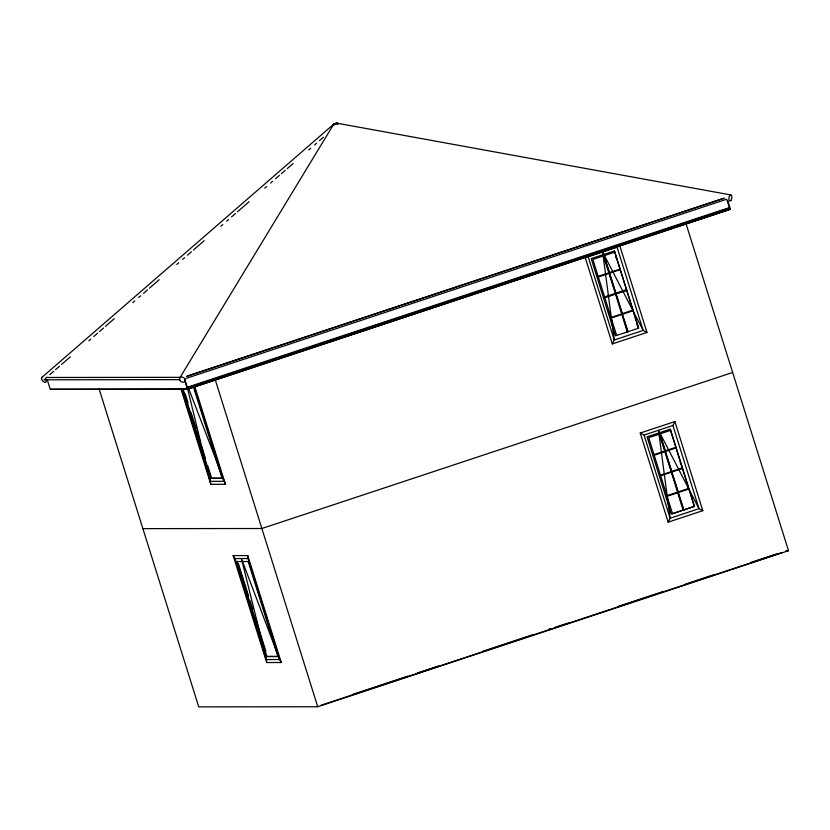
<?xml version="1.0" encoding="UTF-8"?>
<svg xmlns="http://www.w3.org/2000/svg" width="830" height="830" viewBox="0 0 830 830"><rect width="100%" height="100%" fill="white"/><g stroke="black" fill="none" stroke-linecap="round" stroke-linejoin="round"><path stroke-width="1.25" d="M612.312 343.921L614.262 339.989L602.642 252.03L643.146 330.413L646.964 332.425L612.312 343.921L585.14 257.238M702.823 510.668L699.005 508.655L672.933 425.479L674.894 421.547L640.231 433.032L668.16 522.153L702.823 510.668L674.894 421.547M668.16 522.153L670.121 518.231L658.491 430.262L699.005 508.655L670.121 518.231L644.059 435.055L640.231 433.032M179.84 377.826L333.598 124.376M41.708 377.557L333.961 123.971M44.851 378.947L46.802 377.256M49.738 374.704L53.649 371.311M55.6 369.62L59.511 366.227M61.462 364.526L70.26 356.9M88.831 340.777L90.792 339.086M93.717 336.544L97.629 333.152M99.59 331.45L103.491 328.058M105.452 326.366L114.25 318.73M132.821 302.618L134.771 300.917M138.683 297.524L140.633 295.833M143.569 293.281L147.481 289.888M149.431 288.197L159.204 279.71M176.8 264.448L178.751 262.747M182.662 259.354L184.623 257.663M187.549 255.121L191.46 251.729M193.421 250.027L204.17 240.7M220.78 226.279L222.741 224.588M226.652 221.195L228.603 219.494M231.539 216.952L235.45 213.559M237.401 211.858L249.135 201.69M264.77 188.12L266.721 186.418M270.632 183.025L272.593 181.334M275.519 178.782L279.43 175.389M281.38 173.698L285.292 170.306M287.253 168.604L293.115 163.52M308.75 149.95L310.711 148.248M314.622 144.856L316.572 143.165M319.509 140.623L323.41 137.23M186.563 376.364L723.718 198.318M187.456 376.104L724.289 198.173M186.055 378.418L726.655 199.231M187.279 387.278L729.331 207.614M187.466 387.869L729.518 208.206M50.848 389.208L187.839 389.063L729.892 209.388L726.914 199.885M47.289 379.86L50.267 389.363L187.497 389.208L730.473 209.243L727.858 200.922M588.2 256.812L617.084 247.236L643.146 330.413L614.262 339.989L588.2 256.812L586.291 255.806M614.387 250.951L591.199 258.607L615.404 335.849L638.623 328.182L614.387 250.951L638.592 328.182M598.16 276.38L608.847 272.842L603.379 255.868L603.96 255.682L609.417 272.645L603.96 255.682M614.791 252.144L592.838 259.417L616.669 335.465M609.272 272.645L619.958 269.107M609.459 273.236L615.87 293.218L609.459 273.236L620.145 269.698M598.347 276.971L609.033 273.433L615.289 293.415L604.603 296.953M615.725 293.218L626.411 289.68M615.331 294.007L604.645 297.555L615.476 294.007L621.712 313.906L611.025 317.454M615.912 293.82L626.743 290.272L615.912 293.82L622.293 313.719L616.057 293.82M622.147 313.719L632.834 310.181M622.334 314.311L627.937 331.73L622.334 314.311L633.02 310.773M732.641 372.473L261.875 528.513L142.895 528.637M644.059 435.055L672.933 425.479M694.036 506.425L671.252 514.081L647.047 436.85L670.246 429.193L694.482 506.425L672.528 513.697L648.697 437.649L670.65 430.376M654.009 454.612L664.695 451.074L659.238 434.111L659.809 433.914L665.276 450.887L659.809 433.914M665.131 450.887L675.817 447.339M665.318 451.479L671.719 471.461L665.318 451.479L676.004 447.93M654.196 455.214L664.882 451.665L671.148 471.648L660.462 475.196M671.574 471.461L682.26 467.913M671.761 472.052L678.152 491.962L671.761 472.052L682.447 468.514M660.649 475.787L671.335 472.249L677.571 492.149L666.884 495.686M678.006 491.962L688.692 488.414M678.183 492.553L683.796 509.962L678.183 492.553L688.869 489.005M352.46 694.513L407.748 676.191M417.583 672.923L438.468 666.002M482.697 651.342L533.078 634.649M555.26 627.293L568.758 622.822M617.935 606.523L663.388 591.448M685.507 584.123L713.759 574.754M750.621 562.543L776.413 553.994M320.961 705.313L609.78 609.583M611.015 609.178L781.839 552.552M98.978 388.513L198.744 706.88L317.724 706.745L788.5 550.705L686.037 223.737M611.212 318.046L621.898 314.508L627.21 331.917M46.542 377.484L179.882 377.339M43.876 379.798L179.799 379.642M670.246 429.193L694.357 506.425M221.517 478.153L211.007 478.163L183.15 389.28M180.784 388.419L210.83 484.295L225.428 484.284L194.604 385.929M667.071 496.288L677.757 492.74L683.069 510.16M785.927 550.705L788.5 550.705M233.168 555.592L247.765 555.581L281.287 662.516L266.679 662.537L233.168 555.592L234.828 558.559L266.482 659.57L266.679 662.537M234.828 558.559L247.973 558.549L279.617 659.549L281.287 662.516M549.46 628.735L552.023 628.725M336.617 123.12L730.846 194.936M225.428 484.284L188.275 387.537M619.803 245.753L646.964 332.425M615.507 255.816L616.275 258.275M637.035 324.509L637.803 326.958M680.206 462.269L680.974 464.717M215.261 379.777L317.724 706.745M194.044 386.469L223.768 481.317L210.623 481.327L181.677 388.948M194.438 388.035L198.692 401.606M200.238 406.544L202.956 415.187M206.048 425.064L211.079 441.114M211.847 443.583L216.101 457.164M217.657 462.103L220.365 470.745M249.135 562.564L250.297 566.268M254.167 578.614L259.199 594.664M259.966 597.133L263.452 608.245M265.766 615.653L267.706 621.826M270.798 631.703L278.538 656.385L266.855 656.405L237.069 561.339M193.089 385.753L222.108 478.339L210.426 478.36L182.569 389.467M184.862 379.549L187.839 389.063M184.509 379.704L187.497 389.208M185.277 394.022L187.985 402.664M191.076 412.541L196.108 428.591M196.876 431.061L200.362 442.172M201.908 447.111L205.394 458.222M207.708 465.63L211.194 476.742M238.418 563.622L248.481 595.722M250.027 600.661L252.735 609.303M255.827 619.17L265.89 651.27M187.715 389.052L210.83 484.295M247.765 555.581L247.973 558.549M334.594 123.94A3.123 2.521 -74.3 0 1 338.194 124.106M333.888 125.538A3.123 1.619 49.1 0 1 335.911 123.961M46.107 380.462A3.123 1.619 49.1 0 1 44.882 382.339A3.123 1.619 49.1 0 1 41.811 379.58A3.123 1.619 49.1 0 1 42.496 377.214M335.113 124.552A3.123 1.442 -79.7 0 1 337.499 124.116M333.183 125.538A3.123 2.355 31.2 0 1 336.907 123.961M248.17 561.516L236.488 561.537L266.285 656.592L277.957 656.582L248.17 561.516M279.617 659.549L266.482 659.57L241.395 558.559L279.617 659.549M731.012 200.279A3.123 1.442 -79.7 0 0 731.199 195.071A3.123 1.442 -79.7 0 0 728.823 198.692A3.123 1.442 -79.7 0 0 731.012 200.279M179.809 380.316A3.123 2.355 31.2 0 0 184.893 381.468A3.123 2.355 31.2 0 0 182.403 377.142A3.123 2.355 31.2 0 0 179.809 380.316"/></g></svg>
